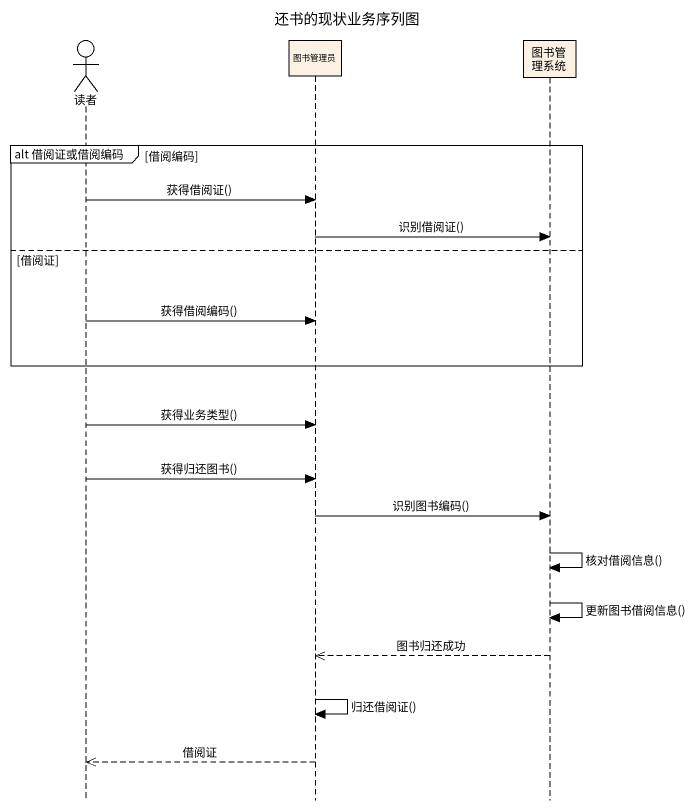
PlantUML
@startuml
title 还书的现状业务序列图
hide footbox
actor 读者
participant 图书管理员
participant 图书管理系统

group alt 借阅证或借阅编码 [借阅编码]
  读者 -> 图书管理员 : 获得借阅证()
  图书管理员 -> 图书管理系统 : 识别借阅证()
else 借阅证
  读者 -> 图书管理员 : 获得借阅编码()
end
读者 -> 图书管理员 : 获得业务类型()
读者 -> 图书管理员 : 获得归还图书()
图书管理员 -> 图书管理系统 : 识别图书编码()
图书管理系统 -> 图书管理系统 : 核对借阅信息()
图书管理系统 -> 图书管理系统 : 更新图书借阅信息()
图书管理系统 -->> 图书管理员 : 图书归还成功
图书管理员 -> 图书管理员 : 归还借阅证()
图书管理员 -->> 读者 : 借阅证
@enduml
